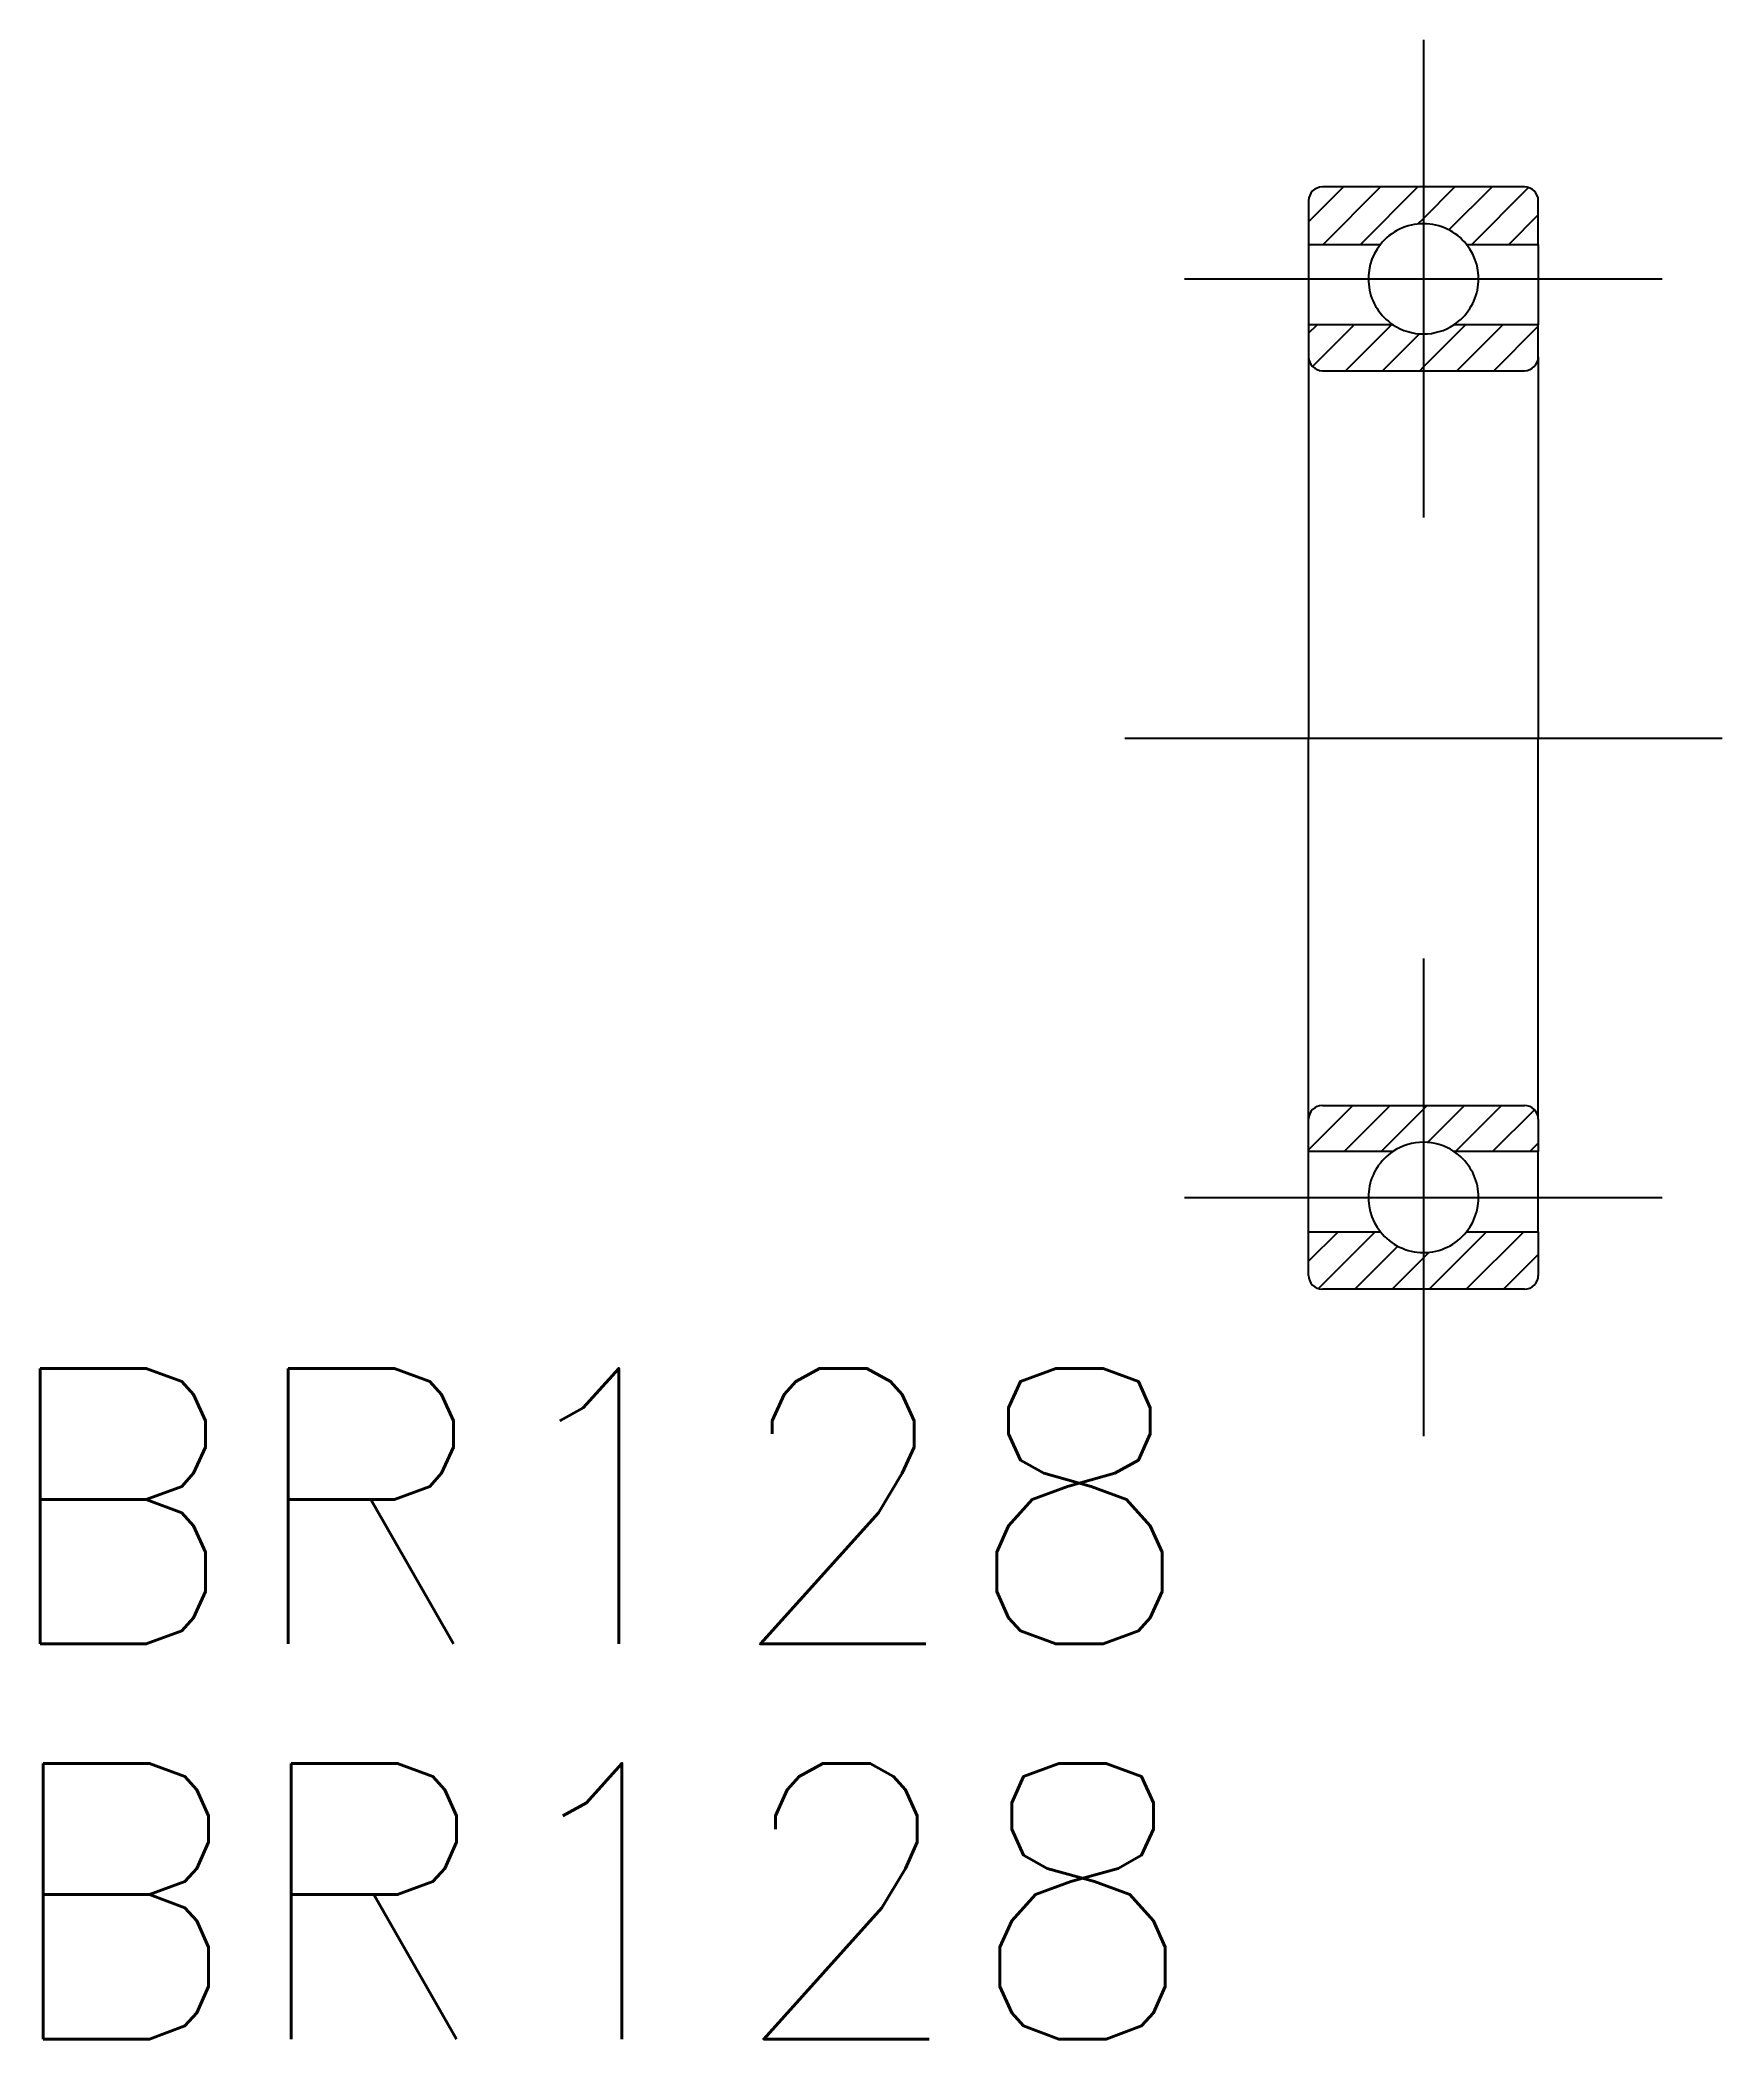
# Model space of a CAD drawing. Extents: x -15.1 to 3.2, y -14.2 to 7.6.
import ezdxf

# ---------------------------------------------------------------- set-up
doc = ezdxf.new("R2010")
doc.units = 0
doc.linetypes.add('CENTER', pattern=[50.8, 31.75, -6.35, 6.35, -6.35])
doc.layers.get('0').update_dxf_attribs({"linetype": 'CONTINUOUS'})
doc.layers.add('CENTER', color=1, linetype='CENTER')
doc.styles.get("Standard").update_dxf_attribs({"font": 'txt.shx', "height": 3, "bigfont": 'bigfont.shx'})

msp = doc.modelspace()

# ---------------------------------------------------------------- linework, layer by layer
at = {"color": 3, "linetype": 'CONTINUOUS'}
for p, q in [((-1.25, 5.62), (-0.87, 6)), ((-1.091, 5.375), (-0.466, 6)), ((-0.687, 5.375), (-0.062, 6)), ((0, 5.658), (0.342, 6)), ((0.278, 5.532), (0.747, 6)), ((0.526, 5.375), (1.144, 5.993)), ((0.93, 5.375), (1.25, 5.695)), ((-0.061, 5.597), (0, 5.658)), ((-1.25, 4.408), (-1.158, 4.5)), ((-1.208, 4.046), (-0.753, 4.5)), ((-0.849, 4), (-0.349, 4.5)), ((-0.445, 4), (-0.044, 4.402)), ((0, 4.041), (0.459, 4.5)), ((0.363, 4), (0.863, 4.5)), ((0.767, 4), (1.25, 4.483)), ((-0.041, 4), (0, 4.041)), ((-1.25, -4.483), (-0.767, -4)), ((-0.863, -4.5), (-0.363, -4)), ((-0.459, -4.5), (0, -4.041)), ((0, -4.041), (0.041, -4)), ((0.044, -4.402), (0.445, -4)), ((0.349, -4.5), (0.849, -4)), ((0.753, -4.5), (1.208, -4.046)), ((1.158, -4.5), (1.25, -4.408)), ((-1.25, -5.695), (-0.93, -5.375)), ((-1.144, -5.993), (-0.526, -5.375)), ((0.062, -6), (0.687, -5.375)), ((0.466, -6), (1.091, -5.375)), ((-0.747, -6), (-0.278, -5.532)), ((-0.342, -6), (0, -5.658)), ((0, -5.658), (0.061, -5.597)), ((0.87, -6), (1.25, -5.62))]:
    msp.add_line(p, q, dxfattribs=at)
at = {"color": 7, "linetype": 'CONTINUOUS'}
for p, q in [((1.1, 6), (-1.1, 6)), ((-1.25, 5.85), (-1.25, 5.375)), ((1.25, 5.375), (1.25, 5.85)), ((-1.25, 5.375), (-0.468, 5.375)), ((-1.25, 5.375), (-1.25, 4.5)), ((0.468, 5.375), (1.25, 5.375)), ((1.25, 5.375), (1.25, 4.5)), ((-0.332, 4.5), (-1.25, 4.5)), ((-1.25, 4.5), (-1.25, 4.15)), ((1.25, 4.5), (0.332, 4.5)), ((1.25, 4.15), (1.25, 4.5)), ((-1.25, 4.15), (-1.25, 0)), ((1.25, 4.15), (1.25, 0)), ((-1.1, 4), (1.1, 4)), ((-1.25, -4.15), (-1.25, 0)), ((1.25, -4.15), (1.25, 0)), ((-1.1, -4), (1.1, -4)), ((-1.25, -4.5), (-1.25, -4.15)), ((1.25, -4.15), (1.25, -4.5)), ((-1.25, -5.375), (-1.25, -4.5)), ((-0.332, -4.5), (-1.25, -4.5)), ((1.25, -4.5), (0.332, -4.5)), ((1.25, -5.375), (1.25, -4.5)), ((-1.25, -5.375), (-0.468, -5.375)), ((-1.25, -5.85), (-1.25, -5.375)), ((0.468, -5.375), (1.25, -5.375)), ((1.25, -5.375), (1.25, -5.85)), ((1.1, -6), (-1.1, -6))]:
    msp.add_line(p, q, dxfattribs=at)
for centre, radius, start, end in [((-1.1, 5.85), 0.15, 90, 180), ((1.1, 5.85), 0.15, 0, 90), ((0, 5), 0.6, 38.6822, 141.3178), ((0, 5), 0.6, 141.3178, 236.4427), ((0, 5), 0.6, 303.5573, 38.6822), ((0, 5), 0.6, 236.4427, 303.5573), ((-1.1, 4.15), 0.15, 180, 270), ((1.1, 4.15), 0.15, 270, 0), ((-1.1, -4.15), 0.15, 90, 180), ((1.1, -4.15), 0.15, 0, 90), ((0, -5), 0.6, 123.5573, 218.6822), ((0, -5), 0.6, 56.4427, 123.5573), ((0, -5), 0.6, 321.3178, 56.4427), ((0, -5), 0.6, 218.6822, 321.3178), ((-1.1, -5.85), 0.15, 180, 270), ((1.1, -5.85), 0.15, 270, 0)]:
    msp.add_arc(centre, radius, start, end, dxfattribs=at)
at = {"layer": 'CENTER', "color": 1, "linetype": 'CENTER'}
for p, q in [((0, 7.6), (0, 2.4)), ((-2.6, 5), (2.6, 5)), ((-3.25, 0), (3.25, 0)), ((0, -2.4), (0, -7.6)), ((-2.6, -5), (2.6, -5))]:
    msp.add_line(p, q, dxfattribs=at)

# ---------------------------------------------------------------- texts
at = {"color": 7, "linetype": 'CONTINUOUS'}
for p in [(-15.574, -9.861), (-15.539, -14.162)]:
    msp.add_text('BR128', height=3, dxfattribs=at).set_placement(p)

doc.saveas('drawing.dxf')
